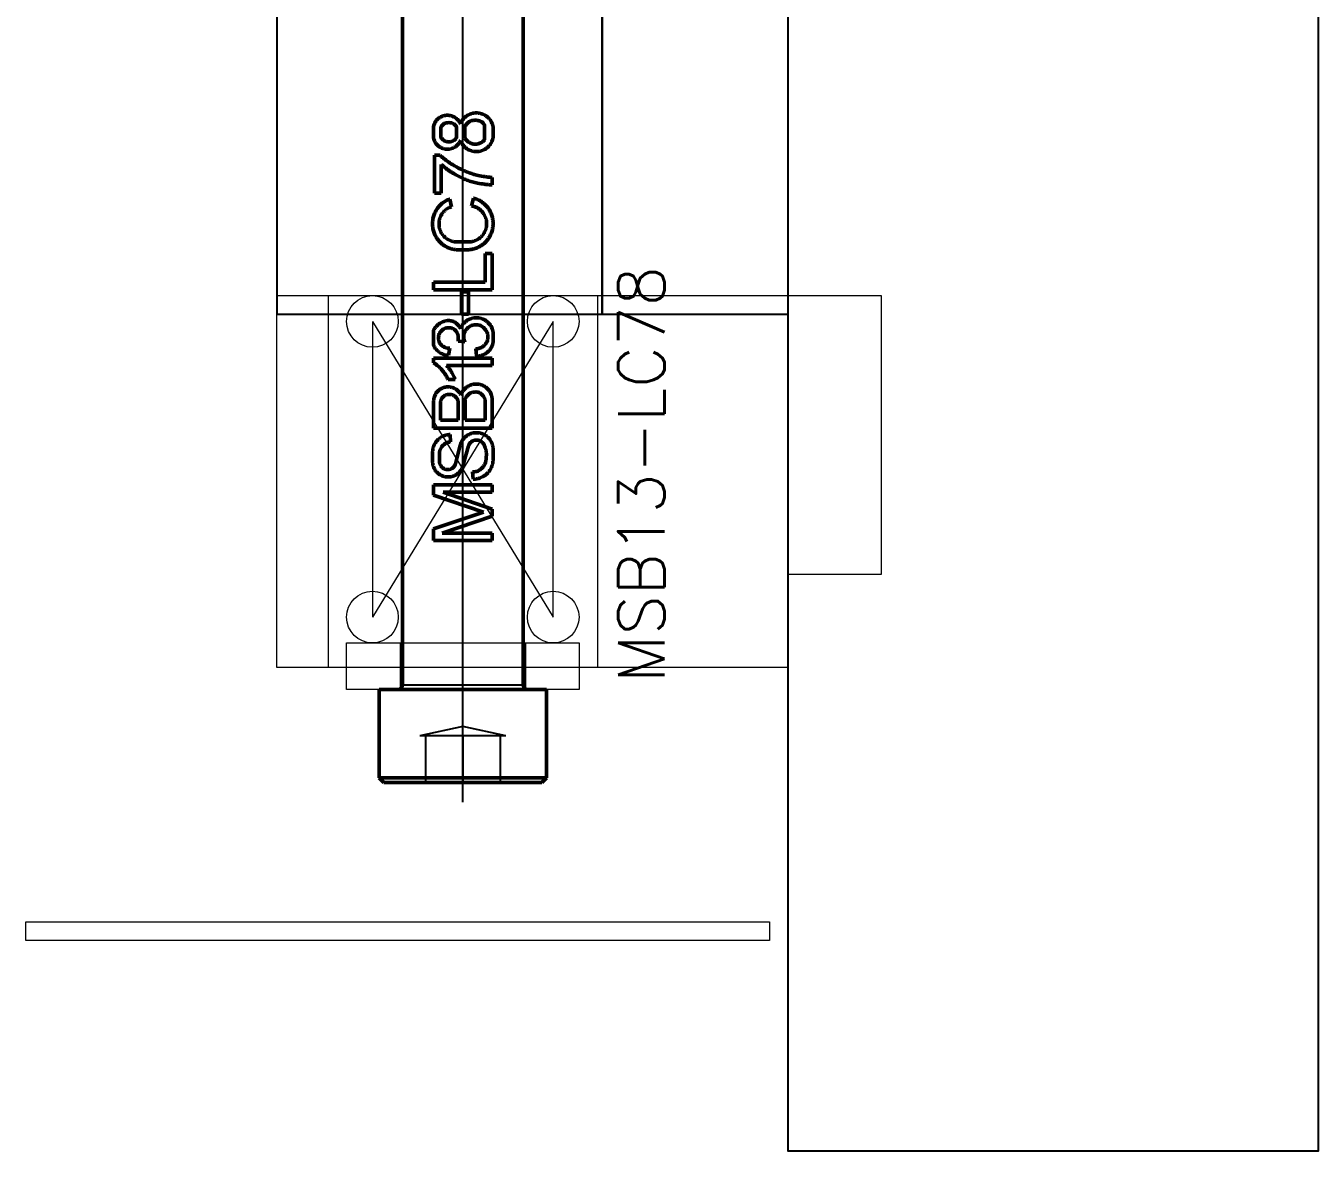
# Model space of a CAD drawing. Header units: millimetres. Extents: x 14989 to 15435, y 3971 to 4671.
# Drawn here: x 15263.1 to 15402.1, y 3970.5 to 4091.5 of the extents above; entities that cross this region are included whole.
import ezdxf

# ---------------------------------------------------------------- set-up
doc = ezdxf.new("R2010")
doc.units = ezdxf.units.MM
for name, pattern in [('CENTER', [0]), ('DASHED2', [0]), ('HIDDEN', [0])]:
    doc.linetypes.add(name, pattern=pattern)
for name, color, linetype in [('DIE', 7, 'Continuous'), ('DIE_P', 2, 'Continuous'), ('LB', 7, 'Continuous'), ('LP', 255, 'Continuous'), ('msm_CenterLine', 1, 'CENTER'), ('msm_DashLine', 8, 'DASHED2'), ('PRESS', 3, 'Continuous'), ('PUNCH', 2, 'Continuous')]:
    doc.layers.add(name, color=color, linetype=linetype)
doc.layers.add('msm_OutLine', color=7, linetype='Continuous', lineweight=50)
doc.layers.add('msm_ThinLine', color=7, linetype='Continuous', lineweight=15)
doc.styles.get("Standard").update_dxf_attribs({"font": 'txt.shx', "width": 0.85, "bigfont": 'ctxt.shx'})

# ---------------------------------------------------------------- blocks, each defined once
blk = doc.blocks.new('*u7579')
at = {"layer": 'msm_CenterLine'}
blk.add_line((-13.29079383865792, -36.90752426143445), (-13.29079383865792, 71.37527855914914), dxfattribs=at)
at = {"layer": 'msm_DashLine'}
for p, q in [((-8.290793838657919, 68.93387714885739), (-18.29079383865792, 68.93387714885739)), ((-18.29079383865792, 54.5338771488573), (-8.290793838657919, 54.5338771488573)), ((-19.79079383865792, -24.26612285114288), (-6.790793838657919, -24.26612285114288)), ((-13.29079383865792, -28.76612285114288), (-17.9095959129877, -29.76612283399845)), ((-8.671991764328595, -29.76612283399845), (-13.29079383865792, -28.76612285114288)), ((-17.29079383865792, -29.76612285114288), (-17.90959599217513, -29.76612285114288)), ((-13.29079383865792, -29.76612285114288), (-17.29079383865792, -29.76612285114288)), ((-17.29079383865792, -29.76612285114288), (-17.29079383865792, -34.76612285114288)), ((-9.290793838657919, -29.76612285114288), (-13.29079383865792, -29.76612285114288)), ((-13.29079383865792, -29.76612285114288), (-13.29079383865792, -34.76612285114288)), ((-13.29079383865792, -29.76612285114288), (-13.29079383865792, -34.76612285114288)), ((-8.671991685141165, -29.76612285114288), (-9.290793838657919, -29.76612285114288)), ((-9.290793838657919, -29.76612285114288), (-9.290793838657919, -34.76612285114288)), ((-22.29079383865792, -34.26612285114288), (-4.290793838657919, -34.26612285114288))]:
    blk.add_line(p, q, dxfattribs=at)
at = {"layer": 'msm_OutLine', "color": 100}
for p, q in [((-18.29079383865792, 54.53387638591767), (-18.29079383865792, 68.93387791179657)), ((-18.29079383865792, 68.93387714885739), (-8.290793838657919, 68.93387714885739)), ((-17.99079374329085, 69.23387724422446), (-18.29079345718856, 68.93387753032675)), ((-8.5907938386581, 69.23387714885712), (-17.99079383865819, 69.23387714885712)), ((-8.290794220127736, 68.93387753032675), (-8.590793934025442, 69.23387724422446)), ((-8.290793838657919, 68.93387791179657), (-8.290793838657919, 54.53387638591767)), ((-8.290793838657919, 54.5338771488573), (-18.29079383865792, 54.5338771488573)), ((-17.99079364792306, 54.23387714885712), (-18.29079383865792, 54.53387638591767)), ((-17.99079383865819, 54.23387714885712), (-8.5907938386581, 54.23387714885712)), ((-17.54079383865792, 53.23387714885712), (-17.54079383865792, 54.23387714885712)), ((-9.040793838657919, 54.23387714885712), (-9.040793838657919, 53.23387714885712)), ((-8.290793838657919, 54.53387638591767), (-8.590794029392782, 54.23387714885712)), ((-19.79079383865792, 53.23387714885712), (-6.790793838657919, 53.23387714885712)), ((-19.79079383865792, -24.26612285114288), (-19.79079383865792, 53.23387714885712)), ((-6.790793838657919, 53.23387714885712), (-6.790793838657919, -24.26612285114288)), ((-16.45582063358142, 34.58773307151068), (-16.45582063358142, 35.6841766784305)), ((-15.66975971235661, 35.68343436907389), (-15.66975971235661, 34.61738014769935)), ((-13.97768935728436, 34.53548308397922), (-13.97768935728436, 35.76533143279357)), ((-13.06182988356659, 35.77499614487533), (-13.06182988356659, 34.52351685514213)), ((-10.94285048048778, 34.35638217421729), (-10.94285048048778, 35.94213082579972)), ((-10.04358346814251, 35.76249407892419), (-10.04358346814251, 34.5289950211436)), ((-16.3481342079026, 28.61011427963467), (-16.3481342079026, 32.6728294302593)), ((-16.3481342079026, 32.6728294302593), (-15.74117435407425, 32.6728294302593)), ((-15.60411890321029, 31.68407224902012), (-15.60411890321029, 28.61011427963467)), ((-10.15126989382134, 30.2841487151918), (-10.15126989382134, 29.49118503519367)), ((-15.60411890321029, 28.61011427963467), (-16.3481342079026, 28.61011427963467)), ((-14.70346879752969, 27.94833224546028), (-14.50767529629547, 27.13578921534872)), ((-12.34415710765097, 27.22389629093459), (-12.13857393135413, 28.05601867114137)), ((-12.73574411012123, 22.51506258620702), (-13.98882251802297, 22.51506258620702)), ((-13.74408064147883, 23.36676431657861), (-12.80427183555321, 23.36676431657861)), ((-10.89528519851319, 19.0397279393178), (-10.89528519851319, 22.12347558373767)), ((-10.89528519851319, 22.12347558373767), (-10.15126989382134, 22.12347558373767)), ((-10.15126989382134, 22.12347558373767), (-10.15126989382134, 18.2076055590469)), ((-16.42645160839629, 18.2076055590469), (-16.42645160839629, 19.0397279393178)), ((-16.42645160839629, 19.0397279393178), (-10.89528519851319, 19.0397279393178)), ((-10.15126989382134, 18.2076055590469), (-16.42645160839629, 18.2076055590469)), ((-13.44549555209687, 15.60159405757668), (-13.44549555209687, 17.9706954225494)), ((-13.44549555209687, 17.9706954225494), (-12.67211122221943, 17.9706954225494)), ((-12.67211122221943, 17.9706954225494), (-12.67211122221943, 15.60159405757668)), ((-12.67211122221943, 15.60159405757668), (-13.44549555209687, 15.60159405757668)), ((-16.45582063358142, 12.26999237236305), (-16.45582063358142, 13.78442304036344)), ((-13.05629480824609, 12.60082161303808), (-13.80281869185046, 12.6924832202576)), ((-10.04358346814251, 13.68124040149678), (-10.04358346814251, 12.52605874420988)), ((-14.69008259421435, 11.93888040939873), (-14.83073457333285, 11.16529391062795)), ((-11.8057249792555, 11.08697651013426), (-11.90591696326237, 11.86038186323731)), ((-16.45582063358142, 10.85548315091637), (-10.15126989382134, 10.85548315091637)), ((-16.45582063358142, 10.35620972276683), (-16.45582063358142, 10.85548315091637)), ((-10.15126989382134, 10.08209882103847), (-15.05589709975266, 10.08209882103847)), ((-10.15126989382134, 10.85548315091637), (-10.15126989382134, 10.08209882103847)), ((-14.12587796888783, 8.545119836347567), (-14.87968294864186, 8.545119836347567)), ((-16.42645160839629, 3.336872527191645), (-16.42645160839629, 6.282465984694227)), ((-15.68243630370398, 6.13081534840876), (-15.68243630370398, 4.168994907437082)), ((-13.7930290167883, 4.168994907437082), (-13.7930290167883, 6.111235998288521)), ((-13.04901371209644, 6.248530331175061), (-13.04901371209644, 4.168994907437082)), ((-10.89528519851319, 4.168994907437082), (-10.89528519851319, 6.268109681292117)), ((-10.15126989382134, 6.588556124708703), (-10.15126989382134, 3.336872527191645)), ((-10.15126989382134, 3.336872527191645), (-16.42645160839629, 3.336872527191645)), ((-15.68243630370398, 4.168994907437082), (-13.7930290167883, 4.168994907437082)), ((-13.04901371209644, 4.168994907437082), (-10.89528519851319, 4.168994907437082)), ((-14.66431009728285, 2.634617814969715), (-14.60557204691258, 1.841654135016597)), ((-14.0720347560482, -0.5078678798295186), (-13.55807681530678, 1.499015507816239)), ((-12.68190089728114, 1.415803269801927), (-13.23991237580003, -0.6008697928914444)), ((-16.53413803407511, -0.1456499025666744), (-16.53413803407511, 0.7452105280522119)), ((-15.79012272938326, 0.7941589033848686), (-15.79012272938326, -0.1848086027557656)), ((-10.04358346814251, 0.9507937043981656), (-10.04358346814251, -0.0575428269808071)), ((-12.16794295653972, -2.1525332901806), (-12.23911911590085, -1.369595536906218)), ((-16.42645160839629, -3.878453003536379), (-16.42645160839629, -2.752640371461894)), ((-16.42645160839629, -2.752640371461894), (-10.15126989382134, -2.752640371461894)), ((-10.15126989382134, -2.752640371461894), (-10.15126989382134, -3.555393726494458)), ((-11.05191999950102, -5.718911915185799), (-16.42645160839629, -3.878453003536379)), ((-10.15126989382134, -3.555393726494458), (-15.40832540197562, -3.555393726494458)), ((-15.40832540197562, -3.555393726494458), (-10.15126989382134, -5.386062963064433)), ((-10.15126989382134, -5.386062963064433), (-10.15126989382134, -6.139867942828914)), ((-16.42645160839629, -7.510422451438444), (-11.05191999950102, -5.718911915185799)), ((-10.15126989382134, -6.139867942828914), (-15.49643247752056, -7.950957829239996)), ((-16.42645160839629, -8.753711184273016), (-16.42645160839629, -7.510422451438444)), ((-15.49643247752056, -7.950957829239996), (-10.15126989382134, -7.950957829239996)), ((-10.15126989382134, -7.950957829239996), (-10.15126989382134, -8.753711184273016)), ((-10.15126989382134, -8.753711184273016), (-16.42645160839629, -8.753711184273016)), ((-22.29079383865792, -24.76612285114288), (-4.290793838657919, -24.76612285114288)), ((-22.29079383865792, -34.26612285114288), (-22.29079383865792, -24.76612285114288)), ((-4.290793838657919, -24.76612285114288), (-4.290793838657919, -34.26612285114288)), ((-4.290793838657919, -34.26612285114288), (-22.29079383865792, -34.26612285114288)), ((-21.79079383865792, -34.76612285114288), (-22.29079383865792, -34.26612285114288)), ((-4.290793838657919, -34.26612285114288), (-4.790793838657919, -34.76612285114288)), ((-21.79079383865792, -34.76612285114288), (-4.790793838657919, -34.76612285114288))]:
    blk.add_line(p, q, dxfattribs=at)
for centre, start, end in [((-20.29079383865792, -24.26612285114288), 270, 0), ((-6.290793838657919, -24.26612285114288), 180, 270)]:
    blk.add_arc(centre, 0.5, start, end, dxfattribs=at)
for points in [[(-16.45582063358142, 35.6841766784305), (-16.44472707888053, 35.75381740995863), (-16.42952934996856, 35.82327973099791), (-16.41021445142769, 35.89196164763553), (-16.38691908582132, 35.95931045920861), (-16.3142975981018, 36.13557210072895), (-16.25804387353946, 36.24118250189076), (-16.19227011042676, 36.33956529751822), (-16.11955378265748, 36.42844583099532), (-15.96154385439058, 36.59071353786476), (-15.8698275148563, 36.6689073138491), (-15.76857005879447, 36.73896353084456), (-15.66005365153251, 36.79858016133221), (-15.43270204198507, 36.89500688633188), (-15.31378475637848, 36.93185179487409), (-15.19208227064519, 36.95613388449283), (-15.07022417930875, 36.96770168070816), (-14.8389850452977, 36.96770168070816), (-14.72171908636938, 36.95728433230988), (-14.60298198558212, 36.93475595718382), (-14.4855742576824, 36.89977242029227), (-14.25968722433709, 36.80693129073234), (-14.15086883502318, 36.74897571267047), (-14.04905421179865, 36.68043418112893), (-13.95624364308605, 36.6032856025663), (-13.79446703784834, 36.44133463013259), (-13.71951834224183, 36.35157919320454), (-13.65234465715457, 36.25287570655792), (-13.59484748162322, 36.14697139500322), (-13.54828714024507, 36.03660498065256)], [(-13.97768935728436, 35.76533143279357), (-13.99512262400185, 35.78852916826827), (-14.01325098925599, 35.81094014061318), (-14.03199299389962, 35.83250560209353), (-14.05125531606063, 35.85317969071411), (-14.18118406751819, 35.98355281753174), (-14.31938430556875, 36.08003194062394), (-14.4794201026898, 36.14554964517856), (-14.64346655519557, 36.17396581074445), (-14.95311473865786, 36.17396581074445), (-15.11953976100267, 36.1437981461404), (-15.27929899750006, 36.07651020348976), (-15.41679909379991, 35.97908143104723), (-15.55797885139827, 35.83524621146489), (-15.58850586596145, 35.80060649560301), (-15.61756883610542, 35.76358610447915), (-15.64475387946231, 35.72442758252191), (-15.66975971235615, 35.68343436907389)], [(-13.54828714024461, 36.03660498065301), (-13.54410750217721, 36.04769807011962), (-13.5398375773043, 36.0587585655021), (-13.53547794850374, 36.0697847973147), (-13.5310292524955, 36.08077513559692), (-13.4704622625718, 36.22698854643158), (-13.400863922589, 36.35674955977765), (-13.31899917435248, 36.47779456253784), (-13.22728480127262, 36.58793050708255), (-13.03137854090801, 36.78383676744716), (-12.9203505097903, 36.8761577960131), (-12.79828244569262, 36.95834326257818), (-12.66758273335881, 37.02804751999929), (-12.39634769878285, 37.13963104904178), (-12.25542426238917, 37.18172323234376), (-12.1126313183795, 37.20884823460483), (-11.97133825092124, 37.22146548198725), (-11.69509693420423, 37.22146548198725), (-11.5508093792273, 37.20796594867716), (-11.40663373732423, 37.17956076079281), (-11.2655817194518, 37.13651964923747), (-10.99615350183012, 37.02408575739537), (-10.86743492953065, 36.95460063924747), (-10.74756827261899, 36.87324896592509), (-10.63844448880354, 36.78229161568697), (-10.44649349943165, 36.59034062631463), (-10.3562720182681, 36.48265066011481), (-10.27493547554332, 36.36356677673484), (-10.20502751435879, 36.23498448722148), (-10.12102106009206, 36.03499628543705), (-10.09671514126467, 35.96833843349214), (-10.07563712644287, 35.90044015516241), (-10.05791613387782, 35.83169738135575), (-10.04358346814297, 35.76249407892738)], [(-10.94285048048778, 35.94213082579972), (-10.96029826665699, 35.96421453317225), (-10.97821942533938, 35.98564858586087), (-10.99655959212623, 36.00640251156801), (-11.01525976462062, 36.02645257927134), (-11.17079198067631, 36.18469222790873), (-11.34210690235022, 36.30609555052752), (-11.54146423255361, 36.39032567283539), (-11.74952084704637, 36.42822028175488), (-12.13676144382543, 36.42822028175488), (-12.34148104640781, 36.39280104047384), (-12.54117125488574, 36.31103363149123), (-12.7135446462762, 36.19088993535024), (-12.89879407517037, 36.00556411292382), (-12.94461129828369, 35.95339466320229), (-12.9875427268862, 35.89716723730271), (-13.02677981530996, 35.83747599658227), (-13.06182988356613, 35.77499614487533)], [(-13.54828714024552, 34.27446346953411), (-13.54829376679936, 34.27444747707113), (-13.54830039357967, 34.27443148470502), (-13.54830702058553, 34.27441549243485), (-13.5483136478183, 34.2743995002611), (-13.59500355407909, 34.16173661649282), (-13.65298263743625, 34.05369034654814), (-13.72115872834456, 33.95294021429436), (-13.79748614433311, 33.8613193743563), (-13.96077006600854, 33.69803545268087), (-14.05347444913787, 33.62101603659858), (-14.15531189737067, 33.55254899565352), (-14.26424657500729, 33.49454971640944), (-14.49011670279788, 33.40178997538897), (-14.60736848463648, 33.366854918831), (-14.72607960593768, 33.34437269518412), (-14.84345074670046, 33.3339288088996), (-15.07265048387762, 33.3339288088996), (-15.19241977601041, 33.34507531488725), (-15.31223914001657, 33.36857941526341), (-15.42958915151985, 33.40427158932152), (-15.65400719872196, 33.49770750498146), (-15.76128027327468, 33.55549719968667), (-15.86155974458097, 33.62342648582853), (-15.95261310988826, 33.69925776402079), (-16.11273215635265, 33.85937681048517), (-16.18779968842864, 33.94896805349254), (-16.25573153980986, 34.04839700981893), (-16.31386235146829, 34.15534253203668), (-16.38689890320893, 34.32924024188242), (-16.40947846395738, 34.39243784427435), (-16.42856379957311, 34.45691145387354), (-16.44401407778514, 34.52216613329119), (-16.45582063358142, 34.58773307151068)], [(-15.66975971235615, 34.6173801476989), (-15.64475387946231, 34.57638693425088), (-15.61756883610542, 34.5372284122941), (-15.58850586596145, 34.50020802116978), (-15.55797885139827, 34.46556830530835), (-15.41679909379991, 34.32173308572555), (-15.27930785568424, 34.22435164209946), (-15.11953976100267, 34.15701637063239), (-14.95311473865786, 34.1268487060288), (-14.64346655519557, 34.1268487060288), (-14.47946936166181, 34.15524146014741), (-14.31938430556875, 34.22078257614885), (-14.18118406751819, 34.31726169924104), (-14.05125531606063, 34.44763482605867), (-14.03199299389962, 34.46830891467926), (-14.01325098925599, 34.48987437616006), (-13.99512262400185, 34.51228534850452), (-13.97768935728436, 34.53548308397922)], [(-10.04358346814251, 34.5289950211436), (-10.05788098400171, 34.46148422314218), (-10.07540720986208, 34.3944382784407), (-10.09612896841736, 34.3282155744364), (-10.11992444214593, 34.2631828486501), (-10.20323874633232, 34.06484701615591), (-10.27301025822317, 33.93647037055462), (-10.35429758398732, 33.81749615488025), (-10.44452564110634, 33.70975982580649), (-10.63633372324375, 33.51795174366953), (-10.74527627227008, 33.42712081249283), (-10.86506219343846, 33.34584334953433), (-10.9937825191364, 33.27633471929221), (-11.26301269459464, 33.16398398938099), (-11.40380020308294, 33.12099130873503), (-11.5478925304069, 33.09262596617509), (-11.69221152581031, 33.0791009453219), (-11.96824351949044, 33.0791009453219), (-12.10925345234773, 33.0916591759551), (-12.25193705642596, 33.11879125668611), (-12.39293250837318, 33.16087002724589), (-12.66397082040567, 33.27236956783099), (-12.79443874108756, 33.34191213624354), (-12.9164051014518, 33.42406166724959), (-13.02751161686092, 33.51640513995699), (-13.22327834514499, 33.71217186824106), (-13.31484820781543, 33.8220931869696), (-13.39662909324807, 33.94305740879554), (-13.47307370453382, 34.08551298745806), (-13.53306452522975, 34.23444045968017), (-13.53826956460671, 34.24773371092124), (-13.54334409624335, 34.26107569615306), (-13.54828714024507, 34.27446346953548)], [(-13.06182988356613, 34.52351685514168), (-13.02677981530996, 34.46103700343519), (-12.9875427268862, 34.40134576271475), (-12.94461129828369, 34.34511833681472), (-12.89879407517037, 34.29294888709364), (-12.7599469062593, 34.15404446010734), (-12.65364208793153, 34.07060023893291), (-12.53417792219216, 34.00092523748208), (-12.34180552029056, 33.92174849173625), (-12.14350102399749, 33.88282955173372), (-12.07661189057762, 33.87433241448252), (-12.01068427993414, 33.87029271826259), (-11.81831028385523, 33.87029271826259), (-11.68548422319873, 33.88632651744092), (-11.55338210036962, 33.92084012763735), (-11.35992996420009, 34.0005296443469), (-11.1898736451526, 34.11433986226848), (-11.13391809474797, 34.15779423004051), (-11.08196579067453, 34.20419320717156), (-11.01525976462062, 34.27206042074613), (-10.99655959212623, 34.292110488449), (-10.97821942533938, 34.31286441415614), (-10.96029826665699, 34.33429846684521), (-10.94285048048778, 34.35638217421729)], [(-15.74117435407425, 32.6728294302593), (-15.38352634701687, 32.35708764347237), (-15.00457737786246, 32.06174872966767), (-14.60787267445085, 31.79078515502533), (-14.19810565001626, 31.54683444972579), (-13.28232882183374, 31.07323687388089), (-12.74778938143163, 30.84270527357648), (-12.1917020417136, 30.6533119996634), (-11.63376016735083, 30.51041992887895), (-10.89839108091428, 30.37473853669508), (-10.70712503292179, 30.34450546153676), (-10.51832499375041, 30.31951179957059), (-10.33280532598383, 30.29951088368034), (-10.15126989382134, 30.2841487151918)], [(-10.15126989382134, 29.49118503519367), (-10.34351627843398, 29.49955527226757), (-10.54028963264909, 29.51336319340589), (-10.74077124913265, 29.53309461773506), (-10.94399024801714, 29.55909468597793), (-11.70500468667751, 29.67957115816625), (-12.2769052867161, 29.81546273822187), (-12.84621598704598, 30.00403316077063), (-13.39183270842705, 30.23982830487148), (-14.26234466677079, 30.70015722086328), (-14.61767426500319, 30.91501756528305), (-14.96173684765608, 31.15189613508255), (-15.29130431589056, 31.40904065843642), (-15.60411890320984, 31.68407224902012)], [(-13.98882251802206, 22.51506258620657), (-14.15793808722128, 22.53061815791034), (-14.32810578262342, 22.55915802334493), (-14.49665532047629, 22.60109399795965), (-14.66159372389984, 22.65608013922974), (-15.02829612058576, 22.81030128835391), (-15.22640960154877, 22.91812817461778), (-15.41036795260288, 23.04407419156223), (-15.57732222924051, 23.18440562511569), (-15.87100087263661, 23.48016087535188), (-16.00887785670329, 23.64614118759164), (-16.13268819220912, 23.82904269848268), (-16.23883414119155, 24.02596120565659), (-16.41062894596871, 24.43830834190612), (-16.47655747033514, 24.65426854927091), (-16.52013087229352, 24.87573860526663), (-16.54079383865792, 25.09704588486011), (-16.54079383865792, 25.52803819108749), (-16.52013087229352, 25.74934547068096), (-16.47655747033514, 25.97081552667669), (-16.41062894596871, 26.18677573404148), (-16.23883414119155, 26.59912287029101), (-16.13281375848419, 26.79587968021406), (-16.00898482600996, 26.97876032195882), (-15.87100087263661, 27.14492320059571), (-15.57732222924051, 27.44067845083191), (-15.41055451856755, 27.58090177795657), (-15.22657260659707, 27.70682938808204), (-15.00616010937756, 27.82683493613513), (-14.77408895656299, 27.92138723447215), (-14.75065845823838, 27.93062951116781), (-14.72711625015972, 27.9396121026698), (-14.70346879752969, 27.94833224546028)], [(-12.13857393135413, 28.05601867114137), (-12.06275670829154, 28.03593963181402), (-11.98753703570765, 28.01319697196686), (-11.91312959198331, 27.98783226202886), (-11.83974115693081, 27.95992208329199), (-11.55915169548189, 27.84193101662368), (-11.36037635488037, 27.73375724214384), (-11.17580325064228, 27.6074058416134), (-11.00829119256287, 27.46662467796295), (-10.71358435943694, 27.16988277229166), (-10.57520753763356, 27.00332166866747), (-10.45095262897576, 26.81978213376715), (-10.34442759014746, 26.62217863145042), (-10.17202118361547, 26.20839933025718), (-10.10585918303332, 25.99169020382033), (-10.06213167344868, 25.76945273767842), (-10.04139555180018, 25.54737858664703), (-10.04139555180018, 25.1148920358969), (-10.06213167344868, 24.89281788486551), (-10.10585918303332, 24.67058041872406), (-10.17202118361547, 24.4538712922872), (-10.34442759014746, 24.04009199109396), (-10.45082660787511, 23.84265074455016), (-10.57510022146744, 23.65913205773904), (-10.71358435943694, 23.49238785025227), (-11.00829119256287, 23.19564594458143), (-11.175615718671, 23.05497340564261), (-11.36021261874566, 22.92864043297777), (-11.55915169548189, 22.82033960592071), (-11.95228135204934, 22.6550241044838), (-12.14484594624264, 22.59336815920233), (-12.34203217320965, 22.54946064988508), (-12.54049190378373, 22.52369296630241), (-12.73574411012123, 22.51506258620702)], [(-14.50767529629547, 27.13578921534827), (-14.53838999186746, 27.12584018035614), (-14.56890975314809, 27.11524655431504), (-14.59920400247438, 27.10401707778828), (-14.62924352292157, 27.09216320836958), (-14.80226623557974, 27.01968825914901), (-14.93922768265929, 26.94542308871314), (-15.06666765588989, 26.85841012756009), (-15.18247470727374, 26.7611791271047), (-15.38595584138784, 26.55613536680858), (-15.48125452832437, 26.4412536999539), (-15.56672604570531, 26.31466850253355), (-15.63983364557726, 26.17852002644668), (-15.7578480545485, 25.89403986228808), (-15.80295158409126, 25.74534073047653), (-15.83253447997186, 25.59346129675441), (-15.84654833559171, 25.44177316962941), (-15.84654833559171, 25.14771486155951), (-15.83258508508698, 24.99621758332023), (-15.80297324218873, 24.8443624030665), (-15.7578480545485, 24.69544816890084), (-15.63983364557726, 24.41096800474224), (-15.56682041635349, 24.27494025263604), (-15.48133293055844, 24.1483709610161), (-15.38595584138784, 24.0333526643808), (-15.18247470727374, 23.82830890408468), (-15.06679607436172, 23.73115288655526), (-14.93934500003752, 23.64415784711309), (-14.80226623557974, 23.56979977203991), (-14.51573666753484, 23.44977959910875), (-14.36594518540142, 23.40393103612587), (-14.21285556444263, 23.37381497928163), (-14.05984301338276, 23.3595237628906), (-13.87832156611466, 23.3595237628906), (-13.84504838174098, 23.36022744903948), (-13.8115528030412, 23.36165757902336), (-13.77788139074346, 23.3638321856879), (-13.74408064147974, 23.36676431657861)], [(-12.8042718355523, 23.36676431657861), (-12.77901200587439, 23.36513523530039), (-12.7538442438431, 23.36392469335806), (-12.72878795950282, 23.36312619862611), (-12.70386239786239, 23.36273170554705), (-12.52981977899162, 23.36273170554705), (-12.37620002963786, 23.37704994869227), (-12.22235603390209, 23.40734200561019), (-12.07161595772141, 23.45344069240537), (-11.78363648463528, 23.57406179961163), (-11.64598264414326, 23.64869819519163), (-11.51789965664557, 23.73614474218311), (-11.40150909198883, 23.83385792959461), (-11.19697926711524, 24.03993651512519), (-11.10118022205097, 24.15541174199552), (-11.01526155749343, 24.28265015123588), (-10.94177201978664, 24.41950070562871), (-10.82314124257573, 24.70544825397883), (-10.77780228969777, 24.8549145350139), (-10.74806473419676, 25.00757807219861), (-10.73397742397265, 25.16005025368167), (-10.73397742397265, 25.4556304856892), (-10.74801386239324, 25.60791079083401), (-10.77778051656787, 25.76054988620444), (-10.82314124257573, 25.91023248539159), (-10.94177201978664, 26.19618003374171), (-11.01516671939589, 26.33290927155576), (-11.10110143622569, 26.46013172530729), (-11.19697926711524, 26.57574422424523), (-11.40150909198883, 26.7818228097758), (-11.51777046529969, 26.87946058137095), (-11.64586468707603, 26.96688915198956), (-11.78363648463528, 27.04161893975925), (-12.00798755598953, 27.13558909096355), (-12.09039241909977, 27.16481579211859), (-12.17431509320522, 27.18934431613025), (-12.25911228157747, 27.2090303485711), (-12.34415710765097, 27.22389629093459)], [(-16.45582063358142, 13.78442304036344), (-16.4003800012747, 13.90909287795284), (-16.33391704174346, 14.02781731600317), (-16.25774129645697, 14.13848110471008), (-16.17440592120693, 14.23893200184648), (-15.98778314766741, 14.4301780739288), (-15.87602976076687, 14.52539349280505), (-15.75274970124747, 14.61072918880291), (-15.6202956911643, 14.68353643469709), (-15.34256770513321, 14.80146843327475), (-15.19713173365881, 14.84663888544856), (-15.04804811308668, 14.87651599630908), (-14.89361760072234, 14.89122091084528), (-14.7432293410111, 14.8907246402041), (-14.7383016241206, 14.89069215595919), (-14.73336715049982, 14.89064329212761), (-14.72842608520477, 14.89057796060933)], [(-14.21398504444142, 13.95535130322378), (-14.3193443866212, 14.02150464720853), (-14.43546594773716, 14.07354616955945), (-14.55792516933252, 14.1075883852518), (-14.68011525641805, 14.12293516910177), (-14.96435751008403, 14.12293516910177), (-15.14245293309477, 14.09058269550178), (-15.31328700859649, 14.01848161218186), (-15.4602602821783, 13.9143136870116), (-15.68947770027671, 13.68065238375266), (-15.78940045829358, 13.53704704256052), (-15.85938046486444, 13.36899302490428), (-15.89063893470211, 13.19378345163841), (-15.89063893470211, 12.86289157670171), (-15.85938046486444, 12.68768200343584), (-15.78940045829358, 12.51962798577915), (-15.68947770027671, 12.37602264458747), (-15.542484785949, 12.2261799484404), (-15.50488500570827, 12.19191275996218), (-15.46476727676327, 12.15943187837001), (-15.4223985748954, 12.12913960918422), (-15.37809751509758, 12.10132372511498)], [(-14.72842608520568, 14.89057796060933), (-14.64705819265146, 14.88293754304095), (-14.5645028164372, 14.86926924597492), (-14.48189511488363, 14.84916604625414), (-14.40066438123222, 14.82269012491361), (-14.21659258639693, 14.74695952253433), (-14.11541050220467, 14.6930214637523), (-14.02057228497415, 14.62911636119316), (-13.93452303277172, 14.55755021323012), (-13.78175009969254, 14.40460481077707), (-13.71001561544699, 14.31820664258066), (-13.64582053150707, 14.2226603833119), (-13.5916580988237, 14.12056942952995), (-13.54828714024507, 14.01408935359223)], [(-13.80281869185046, 12.6924832202576), (-13.79387820779539, 12.74245660069528), (-13.78725604342208, 12.79247966007961), (-13.78293579522051, 12.84228107229501), (-13.78083930969024, 12.89158109050186), (-13.78083930969024, 13.15174547929655), (-13.82063819884297, 13.37742694472945), (-13.91131069723724, 13.59523359899003), (-14.04603111274264, 13.78895954161908), (-14.19981491866929, 13.94160810683388), (-14.20450329023561, 13.94620886948132), (-14.20922676073997, 13.95079014751627), (-14.21398504444278, 13.95535130322514)], [(-13.54828714024507, 14.01408935359223), (-13.54445974299006, 14.02415947509871), (-13.54055773332311, 14.03420224606953), (-13.53658155796757, 14.04421641287445), (-13.53253170020707, 14.05420074958511), (-13.47251573213998, 14.19908412238465), (-13.40308750526992, 14.32852814019543), (-13.32142278908304, 14.44927757239475), (-13.22993231609325, 14.55914478882141), (-13.03451228213407, 14.75456482278059), (-12.92376424255417, 14.84665465478201), (-12.80200264296445, 14.92863679924267), (-12.67162849308443, 14.99817104101612), (-12.40106101594074, 15.10948632833379), (-12.26048082197076, 15.15147961191133), (-12.11803056379313, 15.17854308251344), (-11.97707072887624, 15.19113273255789), (-11.70150494523023, 15.19113273255789), (-11.55758145030359, 15.17766970631874), (-11.4137628953622, 15.14933853574485), (-11.27305501029832, 15.10640590451794), (-11.00427769599719, 14.99424943167105), (-10.87586647214994, 14.92493337788756), (-10.75628440807486, 14.84377696431238), (-10.64741990192442, 14.7530363995902), (-10.45591567056181, 14.56153216822713), (-10.36590387477145, 14.45408819697923), (-10.2847615942369, 14.33528000280739), (-10.21502537835204, 14.20700091238132), (-10.12693653588485, 13.99727163223997), (-10.09942961734987, 13.92002708673135), (-10.07627889240621, 13.84119622669186), (-10.05766061816257, 13.7614025080743), (-10.04358346814251, 13.68124040149678)], [(-11.88010152805145, 14.42820418044766), (-11.91065429385344, 14.4285113406977), (-11.94095861257165, 14.4279070950588), (-11.97225155190381, 14.42639412395829), (-12.15992349501812, 14.41139593594153), (-12.35309798701155, 14.36051629730946), (-12.50712107525715, 14.29051931714639), (-12.7000244829851, 14.1595702668842), (-12.8508057067038, 14.00274392215442), (-12.89244175962222, 13.95425025331087), (-13.00957080253329, 13.7981549612382), (-13.09805036580337, 13.61722735826152), (-13.14055903456574, 13.48935255765491), (-13.17151070750879, 13.32632459892193), (-13.17733987379142, 13.16836222007805), (-13.17754201146909, 13.13744600811879), (-13.1745980452074, 13.01156540364673), (-13.15573027802475, 12.88200641738422), (-13.13176207231709, 12.78503691022024), (-13.09832600699065, 12.69078823475593), (-13.05629480825019, 12.60082161300261)], [(-11.90591696326237, 11.86038186323731), (-11.90333031744331, 11.86035585856098), (-11.90074617886421, 11.86033639376819), (-11.89816459168924, 11.86032344338355), (-11.89558559958004, 11.86031698142551), (-11.79408924903919, 11.86031698142551), (-11.69237173217925, 11.86984321616683), (-11.59014546829212, 11.89003465866881), (-11.3906406195124, 11.95131528693219), (-11.20796669293713, 12.05091592284225), (-11.12264267225873, 12.10952107564481), (-11.04534985717873, 12.17493991639094), (-10.84525169177823, 12.37875330310999), (-10.72797856793477, 12.54719179155063), (-10.64628615226911, 12.74353683335039), (-10.60903320523994, 12.94996464559426), (-10.60903320523994, 13.29214361822051), (-10.63031455917644, 13.44679076285865), (-10.67666639401386, 13.59874304419463), (-10.7685112885315, 13.78693336866309), (-10.88854006276551, 13.94637900696125), (-10.92074744448109, 13.98488807949479), (-11.07962673513202, 14.15902104591987), (-11.28981303383989, 14.30586805456278), (-11.48403705091187, 14.38792663457298), (-11.68702995032891, 14.42626314785639), (-11.88010152805145, 14.42820418044766)], [(-10.04358346814251, 12.52605874420988), (-10.05715381817981, 12.45075663731359), (-10.07490607262025, 12.37582937471916), (-10.09682502866508, 12.30182003251412), (-10.12275836191566, 12.22926940551361), (-10.20661720811904, 12.02965958341701), (-10.27338997539482, 11.90681642282152), (-10.35129646458608, 11.79275529994447), (-10.43749860898151, 11.68992591215874), (-10.62108984940096, 11.50633467173975), (-10.72536499355238, 11.41942773550727), (-10.84029041058648, 11.34149379674727), (-10.96331706338106, 11.2750888255955), (-11.22094381772786, 11.1676379638393), (-11.3556283147459, 11.12654022749075), (-11.49343981342736, 11.09943686050747), (-11.63143308980125, 11.08651948237321), (-11.7736939842348, 11.08651948237321), (-11.78167394244838, 11.08656474481495), (-11.78967295807342, 11.08665572094105), (-11.79769023772405, 11.08679284035225), (-11.8057249792555, 11.08697651013426)], [(-14.83073457333239, 11.16529391062841), (-14.96204790209913, 11.17077171586698), (-15.09536105572988, 11.1879293441566), (-15.2280453741937, 11.21753432841615), (-15.35731265080767, 11.25920814504707), (-15.6202956911643, 11.37087897802485), (-15.75277830616278, 11.44372145934403), (-15.87612826124314, 11.52908790975653), (-15.98778314766741, 11.62423733879314), (-16.17440592120784, 11.81548341087637), (-16.25782891261133, 11.91608387903534), (-16.33389594943583, 12.02655186345191), (-16.40038000127697, 12.14532253477273), (-16.45582063358324, 12.26999237236305)], [(-15.37809751509758, 12.10132372511498), (-15.27386953050291, 12.03588074136951), (-15.15894538266684, 11.98414526959277), (-15.03708354237961, 11.94967123928427), (-14.91415461936595, 11.93373985923836), (-14.77518874078669, 11.93373985923836), (-14.75413352120631, 11.93423642112612), (-14.7329071326667, 11.93524886688874), (-14.71154466601729, 11.93679304596981), (-14.69008259421435, 11.93888040939873)], [(-14.87968294864186, 8.545119836347567), (-14.97543219846193, 8.76758164938883), (-15.08770187201571, 8.981340313941018), (-15.21436725386366, 9.18267712318493), (-15.35223272904386, 9.369186344242735), (-15.6603079298925, 9.731654925843031), (-15.84183709412036, 9.913836168043872), (-16.03825187314396, 10.08043660680278), (-16.24457464782654, 10.22815743312867), (-16.45582063358142, 10.35620972276683)], [(-15.05589709975129, 10.08209882103711), (-15.00823393297514, 10.0308021449714), (-14.96174553020046, 9.978733700624616), (-14.91649025603647, 9.925983479871775), (-14.87251732060849, 9.872650021134632), (-14.65761168767085, 9.601510549657178), (-14.4951956768341, 9.361600741930033), (-14.3494535864188, 9.101957500767185), (-14.22580129087146, 8.827942697181243), (-14.12587796888783, 8.545119836347567)], [(-16.42645160839629, 6.282465984694227), (-16.42212960546931, 6.388128384674019), (-16.40866778209647, 6.495641475628872), (-16.38542067172875, 6.602619410724401), (-16.35260110384797, 6.707327729149256), (-16.26492709648755, 6.920009109375314), (-16.20782272692168, 7.027149661842941), (-16.14102942143836, 7.126976456692319), (-16.06715423120295, 7.217172330927497), (-15.90686007529121, 7.381531408259889), (-15.81398505412471, 7.460617576606182), (-15.71143971648735, 7.531490844497966), (-15.60154306092409, 7.591806419443856), (-15.37130480495944, 7.689365835418812), (-15.25087916662415, 7.726645286045368), (-15.12764098950174, 7.751209858014136), (-15.00425621759359, 7.762909864983612), (-14.7699579311784, 7.762909864983612), (-14.65107479813787, 7.752337964137041), (-14.53073997972888, 7.72948934332544), (-14.41178651425389, 7.694030958770782), (-14.18298444024504, 7.599981278136056), (-14.07279109680712, 7.541290567696706), (-13.9697133079676, 7.471906921285608), (-13.87576492112566, 7.393841987628093), (-13.72074405094509, 7.238763154943626), (-13.65265188964622, 7.158821623389485), (-13.59052363476667, 7.071595021652683), (-13.53580693393224, 6.978283773006297), (-13.48954908987434, 6.88073489954013)], [(-13.7930290167883, 6.111235998288521), (-13.80806140509731, 6.235406651472658), (-13.8439982606651, 6.361498747397036), (-13.90257023102367, 6.48035322610076), (-13.97905254433499, 6.584056757060353), (-14.16662937956244, 6.772267996776463), (-14.29519461067093, 6.862053098150227), (-14.44416078764152, 6.923114625147718), (-14.59689893012455, 6.949610942708205), (-14.88503220276471, 6.949610942708205), (-15.03978033978728, 6.921644564882172), (-15.18848173548395, 6.859100082960595), (-15.31646460118418, 6.768565917766864), (-15.49854531747815, 6.583374329923117), (-15.57140838952955, 6.484879582697431), (-15.62803460765281, 6.372619809379103), (-15.66532764740577, 6.25117455526015), (-15.68243630370398, 6.13081534840876)], [(-13.48954908987434, 6.88073489954013), (-13.48105424415871, 6.907057245440228), (-13.47202150348267, 6.933234791191353), (-13.46245679800904, 6.959241963987552), (-13.45236832219689, 6.985054117735217), (-13.38914123429413, 7.137685320312357), (-13.32377264732804, 7.259556238625009), (-13.24688463371558, 7.373236574227121), (-13.16075236456982, 7.476664320336113), (-12.97679047036127, 7.660626214544664), (-12.87253942684629, 7.747312672569024), (-12.75792765217011, 7.82448375167678), (-12.63521091050643, 7.889941459384318), (-12.38051429556299, 7.994742711765412), (-12.24817409366642, 8.034284283396119), (-12.11405427561522, 8.059778277628084), (-11.98131228457396, 8.071642808242814), (-11.72207043679828, 8.071642808242814), (-11.58675072895994, 8.05901805649637), (-11.45144214455377, 8.032416532152638), (-11.31898877932144, 7.992057150362143), (-11.06586664108545, 7.886529057352163), (-10.9449551448597, 7.821305978149212), (-10.83201017365582, 7.744708394549434), (-10.72954236390842, 7.659307383485611), (-10.54899558491979, 7.478760604496529), (-10.46415977575225, 7.377462959615968), (-10.38772135775116, 7.265471536886253), (-10.32206882977198, 7.14459432066451), (-10.23437971403655, 6.93560692565643), (-10.20504558392349, 6.850736436019815), (-10.18132413458125, 6.764005600633482), (-10.16341714049622, 6.676297619403158), (-10.15126989382134, 6.588556124708703)], [(-10.89528519851365, 6.268109681292117), (-10.9133607796748, 6.407874130901291), (-10.95466033966522, 6.548758015111162), (-11.02039283341355, 6.680572298261723), (-11.10496599968747, 6.795413803461543), (-11.31403701282989, 7.007733957888831), (-11.4594578363326, 7.110584410833326), (-11.62854504432835, 7.181764851633943), (-11.80466677572531, 7.213639281045289), (-12.07008445140855, 7.213639281045289), (-12.17370910693171, 7.202318858484887), (-12.27816978283317, 7.177518568330015), (-12.44273150658546, 7.115605314020286), (-12.59012377987119, 7.023356960651654), (-12.64382034943992, 6.983555993816026), (-12.69337557488416, 6.940578347470364), (-12.83710447273234, 6.796640096026294), (-12.92555717692858, 6.67629205367939), (-12.99272930416919, 6.538237494287841), (-13.03310511588506, 6.391999903766646), (-13.04901371209598, 6.248530331175061)], [(-13.55807681530678, 1.499015507816239), (-13.5456514181119, 1.546955917395735), (-13.53152464911636, 1.594623429552939), (-13.51570989257652, 1.641875916817298), (-13.4982440231388, 1.688573903054476), (-13.42446203385998, 1.866686642674267), (-13.35649289790899, 1.99340766627347), (-13.27654540158665, 2.111614174844362), (-13.18698291072178, 2.219163090715938), (-12.99566227416381, 2.410483727273458), (-12.88722505302712, 2.500646324584523), (-12.76801202169554, 2.580904321891921), (-12.64037599533503, 2.648970484206529), (-12.37550616544559, 2.757929197810427), (-12.23789472672252, 2.799029072441954), (-12.09845913276786, 2.825515229376379), (-11.96048793544742, 2.837835634703424), (-11.69082470793592, 2.837835634703424), (-11.54998925295286, 2.824671381566077), (-11.40923164356172, 2.796959697127477), (-11.27149740348159, 2.754952301516369), (-11.00836112608113, 2.64518209516109), (-10.88262575735871, 2.57732924447555), (-10.76551981475359, 2.497870000005605), (-10.65889996020132, 2.409010131195373), (-10.47136464042933, 2.221474811423377), (-10.38323304363303, 2.116272143226979), (-10.30378864563181, 1.999940878579309), (-10.23551799646975, 1.874340125050821), (-10.12487460144166, 1.610868281345574), (-10.08231354662212, 1.472641985186783), (-10.05420734951394, 1.33092532979208), (-10.04079383865792, 1.188819921082541), (-10.04079383865792, 1.030785317573645), (-10.04106876208562, 1.01087950614874), (-10.04162302402392, 0.9909048409008392), (-10.04246029966453, 0.9708724823608463), (-10.04358346814251, 0.9507937043981656)], [(-16.53413803407511, 0.7452105280522119), (-16.53124568841304, 0.8850147900234333), (-16.51562475535593, 1.027882607422725), (-16.48616510070951, 1.170273266585809), (-16.44316662126312, 1.309587400664441), (-16.32998302450278, 1.583394855335428), (-16.25824329724219, 1.717643001323268), (-16.17454772929341, 1.842414130174348), (-16.08162787712445, 1.955486938968534), (-15.88122845074076, 2.160199259327328), (-15.76563519084584, 2.258438962509899), (-15.63806380145525, 2.346555905195146), (-15.50108265748031, 2.421681864127549), (-15.22522297279829, 2.538584090563745), (-15.08724901170353, 2.582549818835105), (-14.94593075201601, 2.613206454209831), (-14.80382254393544, 2.630277277028199), (-14.66431009728285, 2.634617814969715)], [(-14.60557204691258, 1.841654135017052), (-14.78836010681789, 1.826894850670669), (-14.97559430551701, 1.779771764122415), (-15.15231813390255, 1.696699234468269), (-15.30583581988094, 1.585428976427011), (-15.50114907432453, 1.39011572198342), (-15.56711381264813, 1.311056099274083), (-15.62651379853469, 1.223335384850998), (-15.70040285675441, 1.085669181003595), (-15.75330049261038, 0.9382554203061773), (-15.76788110460575, 0.8906346847652458), (-15.78015783175988, 0.8425161673098955), (-15.7901227293828, 0.7941589033862329)], [(-10.92465422369787, 1.303222006614305), (-10.94603928372317, 1.407116976854923), (-10.98284066291217, 1.509480196126333), (-11.03485114599061, 1.60481377078122), (-11.09850039211506, 1.688627443214955), (-11.26554778784657, 1.858556688860972), (-11.38819220560572, 1.945304596577444), (-11.53066264179597, 2.005199545138566), (-11.67887392236207, 2.031964352845534), (-11.95484150109041, 2.031964352845534), (-12.10117551495432, 2.006571984278708), (-12.24389397087771, 1.94806202535392), (-12.36708215711224, 1.86201330639733), (-12.52101406382144, 1.707483072726973), (-12.57286480097582, 1.643356151058924), (-12.61806053315513, 1.571785013082717), (-12.65461530671428, 1.49521542475577), (-12.68190089728114, 1.415803269801927)], [(-12.23911911590085, -1.369595536905763), (-12.01802495641323, -1.367001039898696), (-11.78534117289701, -1.322660780049318), (-11.56295537650476, -1.227982328087364), (-11.3712940253813, -1.093028610597685), (-11.14057687244849, -0.8623114576644184), (-11.06770277571377, -0.7750961134738645), (-11.00204966858428, -0.6785510430972863), (-10.94611705107036, -0.5750147617809489), (-10.85562396642763, -0.3581779225532955), (-10.82102001386284, -0.2447631025283954), (-10.79829940323179, -0.128843913568744), (-10.78737903512911, -0.0110982881842574), (-10.78756939781351, 0.1030041937519854), (-10.78757591713838, 0.1049623252733909), (-10.78758570655236, 0.1069214822664435), (-10.78759877283437, 0.1088816490478166)], [(-10.78759877283437, 0.1088816490478166), (-10.77609112130312, 0.1801204335015427), (-10.76754532781524, 0.2514248575384954), (-10.76194369782388, 0.3224935522862324), (-10.75921183311721, 0.3929935924325036), (-10.75921183311721, 0.6292274307133994), (-10.77485348691789, 0.8007954264030559), (-10.80802788135907, 0.9729505648679151), (-10.85849711728088, 1.141662701820223), (-10.92465422369787, 1.303222006613851)], [(-13.23991237580003, -0.6008697928909896), (-13.25252401143553, -0.6596873469288767), (-13.26786155089258, -0.7182781498754593), (-13.28592659329252, -0.7763451183504912), (-13.30665381167091, -0.8335856445246463), (-13.3810321535866, -1.01302614160204), (-13.44450447415284, -1.131284566937666), (-13.51915318348847, -1.241574495235), (-13.60275556133774, -1.341890958360636), (-13.78141252039404, -1.520431375972294), (-13.88271428863527, -1.604574529883394), (-13.99402980908235, -1.679417435076175), (-14.11314411798458, -1.742846824287426), (-14.36019326179257, -1.844324631904783), (-14.48847791312528, -1.882565503243313), (-14.61839248396473, -1.907184978108489), (-14.74687122377418, -1.918625948587305), (-14.99799115013957, -1.918625948587305), (-15.12923939968096, -1.90637766546115), (-15.26046004201498, -1.880580036880474), (-15.38890446483128, -1.841449907355127), (-15.63439807833629, -1.739122972895075), (-15.75167711281028, -1.67587475783921), (-15.8612494719755, -1.601587686529001), (-15.9607004032996, -1.51872373965216), (-16.13571739528561, -1.343706747665692), (-16.21790124633617, -1.245629801933774), (-16.29201876485831, -1.137139661408582), (-16.35572866283837, -1.019971621471996), (-16.45899438687456, -0.7741512885013435), (-16.4987270059446, -0.6451657770762722), (-16.52496671246672, -0.5129117070000575), (-16.53748930963002, -0.3802911473890163), (-16.53748930963002, -0.230339709459713), (-16.5371596257005, -0.2092736943832278), (-16.53649423015531, -0.188126501142051), (-16.53548824604286, -0.1669134336502793), (-16.53413803407511, -0.1456499025666744)], [(-15.79012272938326, -0.1848086027571298), (-15.7906960230498, -0.1948875075745491), (-15.79112293428716, -0.2049379231343664), (-15.79140525328148, -0.2149542705328713), (-15.79154516261497, -0.2249312029193788), (-15.79154516261497, -0.3697228889791404), (-15.76575321899509, -0.5124959287077218), (-15.70803814390274, -0.6493029598323119), (-15.62567417570654, -0.7658339556660394), (-15.43910349734961, -0.9524046340229688), (-15.32137404760761, -1.034481993280679), (-15.18508806094087, -1.091048549752031), (-15.04353307570636, -1.116291203660239), (-14.77920556217896, -1.116291203660239), (-14.63836774508536, -1.09198688280776), (-14.50080655724196, -1.035868710468094), (-14.38186743938877, -0.95314010777156), (-14.23092225174423, -0.8021949201270218), (-14.17892815372261, -0.7376523248090052), (-14.1339859136333, -0.665388649958004), (-14.09813138937716, -0.5879807555179468), (-14.0720347560482, -0.5078678798295186)], [(-10.04358346814251, -0.0575428269808071), (-10.04645508771546, -0.2153420253180229), (-10.06398369267663, -0.3766021001947593), (-10.09744913889563, -0.5372486719516019), (-10.14648922694641, -0.6943067691217948), (-10.2753138503881, -1.001402978456554), (-10.3566535985633, -1.15127140140703), (-10.45154933028925, -1.290401747389296), (-10.55696122221661, -1.416312222718716), (-10.78074256506579, -1.64009356556744), (-10.9075271452275, -1.745898205874255), (-11.04728026403836, -1.840888787698077), (-11.19718645839293, -1.921893285142687), (-11.50962432962342, -2.052463565011294), (-11.67213261400138, -2.102379446729628), (-11.83853603785701, -2.135595956755878), (-12.00535295298823, -2.151838207535093), (-12.16794295653972, -2.152533290180145)]]:
    blk.add_spline(points, degree=3, dxfattribs=at)
at = {"layer": 'msm_ThinLine', "color": 100}
blk.add_line((-6.790793838657919, -24.26612285114288), (-19.79079383865792, -24.26612285114288), dxfattribs=at)
at = {"layer": 'msm_CenterLine', "color": 6}
blk.add_text('MSB13-LC78', height=5, rotation=90, dxfattribs=at).set_placement((8.416213212801267, -24.05911579968324))

msp = doc.modelspace()

# ---------------------------------------------------------------- linework, layer by layer
at = {"layer": 'DIE', "linetype": 'Continuous', "elevation": 3.85361692e-08, "flags": 128}
msp.add_lwpolyline([(15290.09239319547, 4580.532690021166), (15290.09239319547, 4060.532690021166), (15325.09239319547, 4060.532690021166), (15325.09239319547, 4580.532690021166)], close=True, dxfattribs=at)
at = {"layer": 'DIE_P', "lineweight": 18, "elevation": 3.85361292e-08}
msp.add_lwpolyline([(15345.09239319547, 4022.532690021195), (15290.09239319547, 4022.532690021195), (15290.09239319547, 4062.532690021195), (15355.09239319547, 4062.532690021195), (15355.09239319547, 4032.532690021195), (15345.09239319547, 4032.532690021195)], close=True, dxfattribs=at)
at = {"layer": 'DIE_P', "linetype": 'HIDDEN', "lineweight": 18, "elevation": 3.85361692e-08}
for points in [[(15295.59239319547, 4062.532690021195), (15295.59239319547, 4022.532690021195)], [(15324.59239319547, 4062.532690021195), (15324.59239319547, 4022.532690021195)]]:
    msp.add_lwpolyline(points, dxfattribs=at)
at = {"layer": 'LB', "linetype": 'Continuous', "elevation": 3.85361692e-08, "flags": 128}
msp.add_lwpolyline([(15325.09239319547, 4580.532690021166), (15325.09239319547, 4060.532690021166), (15345.09239319547, 4060.532690021166), (15345.09239319547, 4580.532690021166)], close=True, dxfattribs=at)
at = {"layer": 'LP', "linetype": 'Continuous', "elevation": 3.85361292e-08, "flags": 128}
msp.add_lwpolyline([(15402.09239319547, 4670.532690021166), (15402.09239319547, 3970.532690021166), (15345.09239319547, 3970.532690021166), (15345.09239319547, 4670.532690021166)], close=True, dxfattribs=at)
at = {"layer": 'PRESS', "linetype": 'Continuous', "lineweight": 15, "elevation": 3.85361692e-08}
msp.add_lwpolyline([(15297.59239319547, 4020.182690021189), (15297.59239319547, 4025.182690021189), (15322.59239319547, 4025.182690021189), (15322.59239319547, 4020.182690021189)], close=True, dxfattribs=at)
at = {"layer": 'PRESS', "linetype": 'HIDDEN', "lineweight": 15, "elevation": 3.85361692e-08}
for points in [[(15303.34239319547, 4025.182690021189), (15303.34239319547, 4020.182690021189)], [(15316.84239319547, 4025.182690021189), (15316.84239319547, 4020.182690021189)]]:
    msp.add_lwpolyline(points, dxfattribs=at)
at = {"layer": 'PRESS', "lineweight": 15, "elevation": 3.85361292e-08}
msp.add_lwpolyline([(15263.09239319547, 3995.183959765272), (15343.09239319547, 3995.183959765272), (15343.09239319547, 3993.183959765272), (15263.09239319547, 3993.183959765272)], close=True, dxfattribs=at)
at = {"layer": 'PUNCH', "color": 8, "linetype": 'CENTER', "lineweight": 15}
msp.add_line((15310.09239319547, 4065.254912243414, 3.85361692e-08), (15310.09239319547, 4030.46046779897, 3.85361692e-08), dxfattribs=at)
at = {"layer": 'PUNCH', "linetype": 'Continuous', "lineweight": 15}
for p, q in [((15300.37017097326, 4059.754912243414, 3.85361692e-08), (15300.37017097326, 4027.96046779897, 3.85361692e-08)), ((15300.37017097326, 4059.754912243414, 3.85361692e-08), (15319.81461541769, 4027.96046779897, 3.85361692e-08)), ((15319.81461541769, 4059.754912243414, 3.85361692e-08), (15300.37017097326, 4027.96046779897, 3.85361692e-08)), ((15319.81461541769, 4027.96046779897, 3.85361692e-08), (15319.81461541769, 4059.754912243414, 3.85361692e-08))]:
    msp.add_line(p, q, dxfattribs=at)
for centre in [(15300.37017097326, 4059.754912243414, 3.85361692e-08), (15319.81461541769, 4059.754912243414, 3.85361692e-08), (15300.37017097326, 4027.96046779897, 3.85361692e-08), (15319.81461541769, 4027.96046779897, 3.85361692e-08)]:
    msp.add_circle(centre, 2.777777777777778, dxfattribs=at)

# ---------------------------------------------------------------- block references
at = {"layer": 'LP', "lineweight": 15}
msp.add_blockref('*u7579', (15323.38318703414, 4044.950082616415, 3.85361692e-08), dxfattribs=at)

doc.saveas('drawing.dxf')
